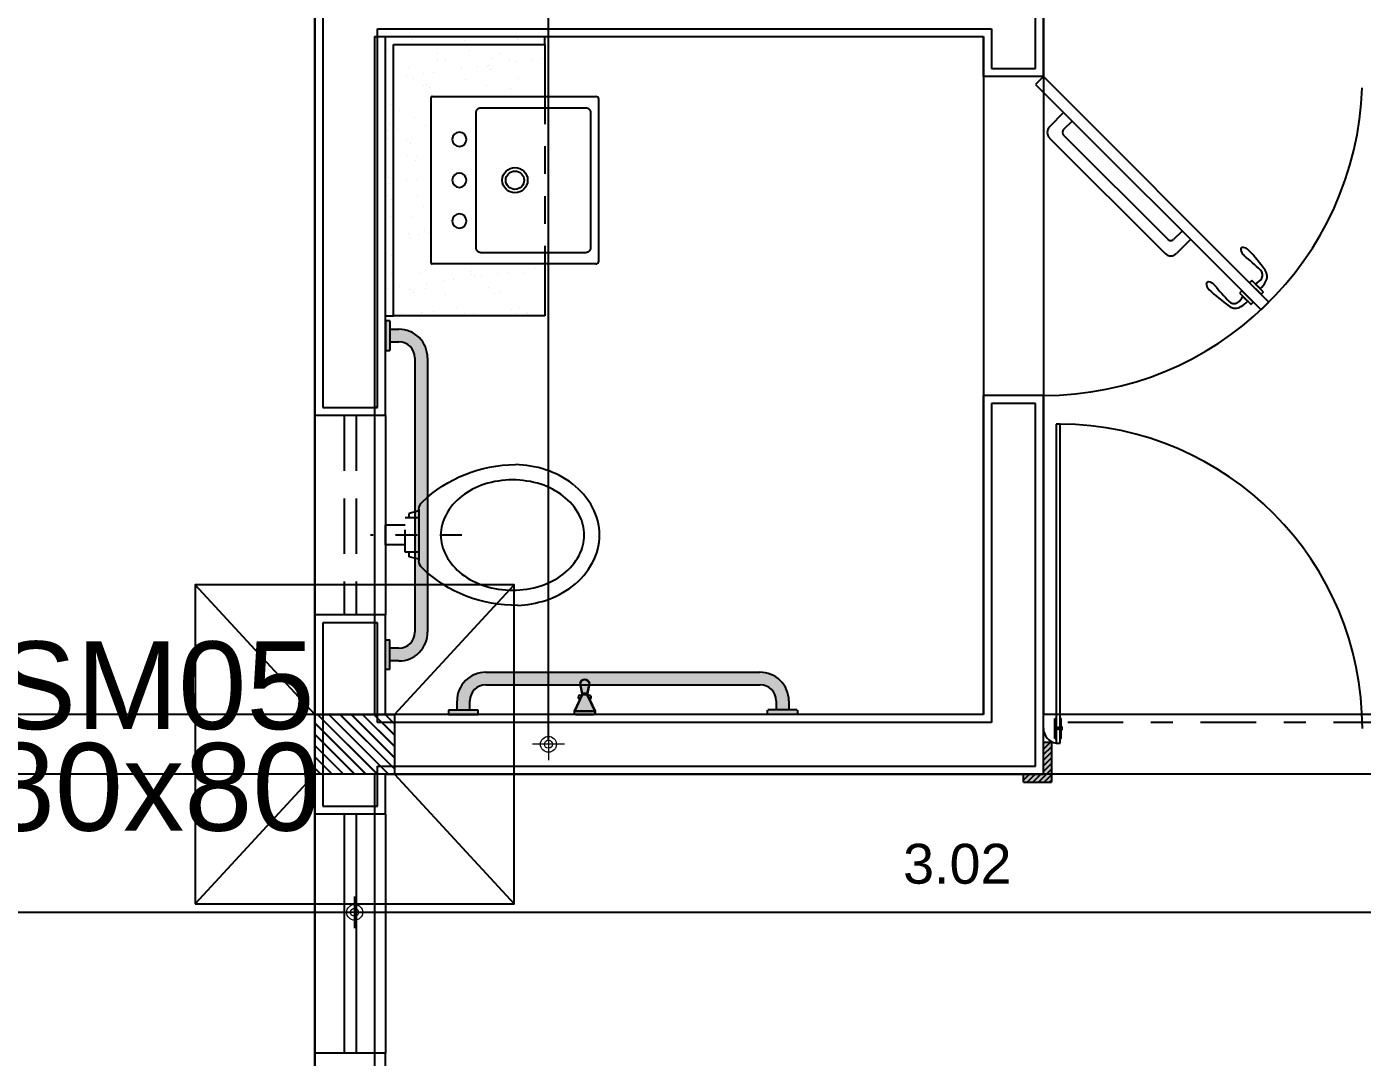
# Model space of a CAD drawing. Header units: millimetres. Extents: x 2317 to 2736, y 1295 to 1343.
# Drawn here: x 2503.31 to 2509.34, y 1311.05 to 1315.71 of the extents above; entities that cross this region are included whole.
import ezdxf

# ---------------------------------------------------------------- set-up
doc = ezdxf.new("R2010")
doc.units = ezdxf.units.MM
for name, pattern in [('CONTINU', [0]), ('DASHDOT', [1, 0.5, -0.25, 0, -0.25]), ('HIDDEN', [0.375, 0.25, -0.125]), ('HIDDEN2', [0.1875, 0.125, -0.0625])]:
    doc.linetypes.add(name, pattern=pattern)
for name, color, linetype in [('ARQUITETONICO', 8, 'Continuous'), ('BL-CRM-03', 7, 'Continuous'), ('PILARES', 1, 'Continuous'), ('sapatas', 4, 'Continuous'), ('VIGAS', 5, 'Continuous')]:
    doc.layers.add(name, color=color, linetype=linetype)
doc.layers.add('COTAS', color=53, linetype='Continuous', lineweight=9)
doc.layers.add('LC-Textos', color=3, linetype='Continuous', lineweight=20)
doc.styles.add('Arial', font='arial.ttf')
doc.styles.add('CARIMBO_DADOS', font='arial.ttf', dxfattribs={"height": 0.1})
doc.dimstyles.new('COTAS_EXTERNAS', dxfattribs={"dimtxt": 0.1, "dimasz": 0.01, "dimexe": 0, "dimexo": 0, "dimgap": 0.07, "dimtad": 1, "dimzin": 5, "dimdsep": 46, "dimtxsty": 'CARIMBO_DADOS', "dimblk1": 'CIRCULOS', "dimblk2": 'CIRCULOS', "dimsah": 1, "dimcen": 0, "dimse1": 1, "dimse2": 1, "dimclrd": 8, "dimclre": 8, "dimclrt": 230, "dimadec": 0, "dimazin": 0, "dimtfac": 100, "dimtix": 1, "dimtmove": 2, "dimatfit": 3, "dimldrblk": 'CIRCULOS', "dimfxl": 1, "dimtolj": 1, "dimtzin": 5, "dimarcsym": 0})

# ---------------------------------------------------------------- blocks, each defined once
blk = doc.blocks.new('CIRCULOS')
at = {"layer": 'COTAS'}
for p, q in [((0, 4), (0, -4)), ((-4, 0), (4, 0))]:
    blk.add_line(p, q, dxfattribs=at)
for radius in [2, 1]:
    blk.add_circle((0, 0), radius, dxfattribs=at)
blk = doc.blocks.new('*D98')
at = {"color": 8, "lineweight": -2}
blk.add_line((-2.141, -4.0979), (-2.141, 1.3821), dxfattribs=at)
at = {"layer": 'Defpoints', "color": 0}
for p in [(-2.527, 1.3921), (-2.141, 1.3921), (-2.527, -4.1079)]:
    blk.add_point(p, dxfattribs=at)
at = {"color": 8, "lineweight": -2, "xscale": 0.01, "yscale": 0.01, "zscale": 0.01}
for p, rotation in [((-2.141, 1.3921), 90), ((-2.141, -4.1079), 270)]:
    blk.add_blockref('CIRCULOS', p, dxfattribs=dict(at, rotation=rotation))
at = {"color": 230, "insert": (-2.262, -1.3579), "char_height": 0.1, "attachment_point": 5, "rotation": 90, "style": 'CARIMBO_DADOS'}
blk.add_mtext('\\A1;5.50', dxfattribs=at)
blk = doc.blocks.new('*D102')
at = {"color": 8, "lineweight": -2}
blk.add_line((-6.137, -4.5293), (-2.637, -4.5293), dxfattribs=at)
at = {"layer": 'Defpoints', "color": 0}
for p in [(-6.147, -4.1829), (-2.627, -4.1829), (-2.627, -4.5293)]:
    blk.add_point(p, dxfattribs=at)
at = {"color": 8, "lineweight": -2, "xscale": 0.01, "yscale": 0.01, "zscale": 0.01, "rotation": 180}
blk.add_blockref('CIRCULOS', (-6.147, -4.5293), dxfattribs=at)
at = {"color": 8, "lineweight": -2, "xscale": 0.01, "yscale": 0.01, "zscale": 0.01}
blk.add_blockref('CIRCULOS', (-2.627, -4.5293), dxfattribs=at)
at = {"color": 230, "insert": (-4.387, -4.4082), "char_height": 0.1, "attachment_point": 5, "style": 'CARIMBO_DADOS'}
blk.add_mtext('\\A1;3.52', dxfattribs=at)
blk = doc.blocks.new('*D103')
at = {"color": 8, "lineweight": -2}
blk.add_line((-2.617, -4.5293), (0.3854, -4.5293), dxfattribs=at)
at = {"layer": 'Defpoints', "color": 0}
for p in [(-2.627, -4.1829), (0.3954, -4.1829), (0.3954, -4.5293)]:
    blk.add_point(p, dxfattribs=at)
at = {"color": 8, "lineweight": -2, "xscale": 0.01, "yscale": 0.01, "zscale": 0.01, "rotation": 180}
blk.add_blockref('CIRCULOS', (-2.627, -4.5293), dxfattribs=at)
at = {"color": 8, "lineweight": -2, "xscale": 0.01, "yscale": 0.01, "zscale": 0.01}
blk.add_blockref('CIRCULOS', (0.3954, -4.5293), dxfattribs=at)
at = {"color": 230, "insert": (-1.1158, -4.4082), "char_height": 0.1, "attachment_point": 5, "style": 'CARIMBO_DADOS'}
blk.add_mtext('\\A1;3.02', dxfattribs=at)
blk = doc.blocks.new('1')
h = blk.add_hatch()
h.set_pattern_fill('JIS_LC_20', color=256, scale=0.001, angle=-90, style=0)
h.set_pattern_definition([(315, (-1324.93345, 2659.05645), (0.01414213562, 0.01414213562), []), (315, (-1324.93345, 2659.05605), (0.01414213562, 0.01414213562), [])])
h.paths.add_polyline_path([(-2.527, -4.1829), (-2.527, -4.1079), (-2.727, -4.1079), (-2.727, -4.1829)])
h.paths.add_polyline_path([(-2.527, -4.1079), (-2.527, -4.0329), (-2.727, -4.0329), (-2.727, -4.1079)])
at = {"layer": 'PILARES'}
blk.add_lwpolyline([(-2.527, -4.0329), (-2.527, -4.1829), (-2.727, -4.1829), (-2.727, -4.0329)], close=True, dxfattribs=at)
at = {"layer": 'sapatas'}
for p, q in [((-2.727, -4.0329), (-3.027, -3.7079)), ((-2.527, -4.0329), (-2.227, -3.7079)), ((-2.727, -4.1829), (-3.027, -4.5079)), ((-2.527, -4.1829), (-2.227, -4.5079))]:
    blk.add_line(p, q, dxfattribs=at)
blk.add_lwpolyline([(-3.027, -4.5079), (-2.227, -4.5079), (-2.227, -3.7079), (-3.027, -3.7079)], close=True, dxfattribs=at)
at = {"layer": 'VIGAS'}
for p, q in [((-0.9, 4.6511), (-0.9, -4.0329)), ((-2.727, 0.7456), (-2.727, -7.5609)), ((-2.577, -2.3329), (-1.05, -2.3329)), ((-2.577, -2.3329), (-2.577, -4.0329)), ((-1.05, -2.3329), (-1.05, -4.0329)), ((-1.05, -4.0329), (-6.097, -4.0329)), ((0.3, -4.0329), (-0.9, -4.0329)), ((4.277, -4.1829), (-6.097, -4.1829)), ((-2.577, -4.1829), (-2.577, -7.5609))]:
    blk.add_line(p, q, dxfattribs=at)
at = {"layer": 'LC-Textos', "char_height": 0.22, "attachment_point": 7, "line_spacing_factor": 0.798, "style": 'Arial'}
for s, insert, width in [('SM05', (-3.5303, -4.073), 0.528), ('80x80', (-3.5497, -4.3277), 2.112)]:
    blk.add_mtext(s, dxfattribs=dict(at, insert=insert, width=width))
dim = blk.add_linear_dim(base=(-2.141, 1.3921), p1=(-2.527, -4.1079), p2=(-2.527, 1.3921), angle=90, dimstyle='COTAS_EXTERNAS')
dim.commit()
dim.dimension.update_dxf_attribs({"geometry": '*D98', "text_midpoint": (-2.262, -1.3579)})
for base, p1, p2, picture, middle in [((-2.627, -4.5293), (-6.147, -4.1829), (-2.627, -4.1829), '*D102', (-4.387, -4.4082)), ((0.3954, -4.5293), (-2.627, -4.1829), (0.3954, -4.1829), '*D103', (-1.1158, -4.4082))]:
    dim = blk.add_linear_dim(base=base, p1=p1, p2=p2, dimstyle='COTAS_EXTERNAS')
    dim.commit()
    dim.dimension.update_dxf_attribs({"geometry": picture, "text_midpoint": middle})

msp = doc.modelspace()

# ---------------------------------------------------------------- hatches: boundary and pattern name
at = {"layer": 'ARQUITETONICO'}
h = msp.add_hatch(color=256, dxfattribs=at)
h.paths.add_polyline_path([(2504.9501, 1314.3782), (2504.93, 1314.3782), (2504.93, 1314.2437), (2504.9501, 1314.2437)])
h.paths.add_polyline_path([(2504.9501, 1312.9378), (2504.93, 1312.9378), (2504.93, 1312.8034), (2504.9501, 1312.8034)])
for points in [[(2504.9913, 1314.3395), (2504.9501, 1314.3395), (2504.9501, 1314.2824), (2504.9912, 1314.2824), (2504.9912, 1314.2824, -0.414213), (2505.0632, 1314.2104), (2505.0632, 1312.9719, -0.000829), (2505.0632, 1312.9717, -0.412105), (2504.9912, 1312.8992), (2504.9501, 1312.8992), (2504.9501, 1312.842), (2504.9913, 1312.842, 0.412771), (2505.1203, 1312.9717), (2505.1203, 1314.2105, 0.414214)], [(2505.2538, 1312.6619), (2505.2538, 1312.6208), (2505.3109, 1312.6208), (2505.3109, 1312.6618), (2505.3109, 1312.6618, -0.414213), (2505.3829, 1312.7338), (2506.6214, 1312.7338, -0.000829), (2506.6216, 1312.7338, -0.412105), (2506.6941, 1312.6618), (2506.6941, 1312.6208), (2506.7513, 1312.6208), (2506.7513, 1312.6619, 0.412771), (2506.6216, 1312.7909), (2505.3828, 1312.7909, 0.414214)]]:
    msp.add_hatch(color=256, dxfattribs=at).paths.add_polyline_path(points)
h = msp.add_hatch(color=256, dxfattribs=at)
h.dxf.hatch_style = 1
h.paths.add_polyline_path([(2505.8073, 1312.6694), (2505.8151, 1312.6858, 1.211606)], flags=16)
h.paths.add_polyline_path([(2505.8527, 1312.6694, 1.211606), (2505.8449, 1312.6858)], flags=16)
h.paths.add_polyline_path([(2505.7818, 1312.6154), (2505.8782, 1312.6154), (2505.8434, 1312.6889), (2505.8434, 1312.6944), (2505.8525, 1312.7409, 0.775983), (2505.8074, 1312.7409), (2505.8166, 1312.6944), (2505.8166, 1312.6889)])
h.paths.add_polyline_path([(2505.8753, 1312.6172), (2505.7846, 1312.6172), (2505.8184, 1312.6885), (2505.8184, 1312.6945), (2505.8093, 1312.7408, -0.761197), (2505.8507, 1312.7408), (2505.8416, 1312.6945), (2505.8416, 1312.6885)], flags=16)
h = msp.add_hatch(color=256, dxfattribs=at)
h.dxf.hatch_style = 1
h.paths.add_polyline_path([(2505.7913, 1312.6006), (2505.8686, 1312.6006, 0.414214), (2505.8782, 1312.6102), (2505.8782, 1312.6154), (2505.7818, 1312.6154), (2505.7818, 1312.6102, 0.414214)])
h.paths.add_polyline_path([(2505.7846, 1312.6172), (2505.8753, 1312.6172), (2505.8416, 1312.6885), (2505.8184, 1312.6885)])
h.paths.add_polyline_path([(2505.8184, 1312.6945), (2505.8416, 1312.6945), (2505.8507, 1312.7408, 0.761197), (2505.8093, 1312.7408)])
h.paths.add_polyline_path([(2505.8184, 1312.6885), (2505.8416, 1312.6885), (2505.8416, 1312.6945), (2505.8184, 1312.6945)])
h = msp.add_hatch(color=256, dxfattribs=at)
h.paths.add_polyline_path([(2505.2151, 1312.6208), (2505.2151, 1312.6006), (2505.3496, 1312.6006), (2505.3496, 1312.6208)])
h.paths.add_polyline_path([(2506.6555, 1312.6208), (2506.6555, 1312.6006), (2506.7899, 1312.6006), (2506.7899, 1312.6208)])
h = msp.add_hatch(color=256, dxfattribs=at)
h.dxf.hatch_style = 1
h.paths.add_polyline_path([(2507.936, 1312.295), (2507.9, 1312.3306), (2507.9, 1312.4746), (2507.936, 1312.4746)])
h.paths.add_polyline_path([(2507.936, 1312.2946), (2507.81, 1312.2946), (2507.81, 1312.3306), (2507.9, 1312.3306)])

# ---------------------------------------------------------------- linework, layer by layer
for p, q in [((2504.6114, 1313.9506), (2504.6114, 1316.4706)), ((2504.6474, 1316.4346), (2504.6474, 1313.9866)), ((2507.9, 1315.4806), (2507.9, 1316.0206)), ((2507.864, 1315.5166), (2507.864, 1315.9846)), ((2504.894, 1315.6966), (2507.666, 1315.6966)), ((2504.894, 1313.9866), (2504.894, 1315.6966)), ((2507.666, 1315.6966), (2507.666, 1315.5166)), ((2507.63, 1315.6606), (2504.93, 1315.6606)), ((2504.93, 1313.9506), (2504.93, 1315.6606)), ((2505.0515, 1315.6465), (2505.0515, 1315.6465)), ((2505.2854, 1315.6454), (2505.2854, 1315.6454)), ((2505.5247, 1315.6484), (2505.5247, 1315.6484)), ((2505.65, 1315.6246), (2505.65, 1315.6606)), ((2507.63, 1315.4806), (2507.63, 1315.6606)), ((2504.9436, 1315.6031), (2504.9436, 1315.6031)), ((2504.966, 1314.4006), (2504.966, 1315.6246)), ((2504.966, 1315.6246), (2505.65, 1315.6246)), ((2505.165, 1315.5824), (2505.165, 1315.5824)), ((2505.3095, 1315.5999), (2505.3095, 1315.5999)), ((2505.4498, 1315.5829), (2505.4498, 1315.5829)), ((2505.0346, 1315.5197), (2505.0346, 1315.5197)), ((2505.1675, 1315.5549), (2505.1675, 1315.5549)), ((2505.2036, 1315.5579), (2505.2036, 1315.5579)), ((2505.2726, 1315.5155), (2505.2726, 1315.5155)), ((2505.347, 1315.5253), (2505.347, 1315.5253)), ((2505.3891, 1315.527), (2505.3891, 1315.527)), ((2505.3946, 1315.5315), (2505.3946, 1315.5315)), ((2505.4145, 1315.5638), (2505.4145, 1315.5638)), ((2505.4883, 1315.5584), (2505.4883, 1315.5584)), ((2505.5188, 1315.5479), (2505.5188, 1315.5479)), ((2505.5931, 1315.5577), (2505.5931, 1315.5577)), ((2505.6407, 1315.5639), (2505.6407, 1315.5639)), ((2505.6484, 1315.5627), (2505.6484, 1315.5627)), ((2507.666, 1315.5166), (2507.864, 1315.5166)), ((2505.0265, 1315.4831), (2505.0265, 1315.4831)), ((2505.0572, 1315.4703), (2505.0572, 1315.4703)), ((2505.1008, 1315.4929), (2505.1008, 1315.4929)), ((2505.1484, 1315.4991), (2505.1484, 1315.4991)), ((2505.2912, 1315.4692), (2505.2912, 1315.4692)), ((2505.4059, 1315.5116), (2505.4059, 1315.5116)), ((2505.5305, 1315.4722), (2505.5305, 1315.4722)), ((2507.9, 1315.4806), (2507.63, 1315.4806)), ((2507.9, 1315.4806), (2507.8643, 1315.445)), ((2508.9182, 1314.4624), (2507.9, 1315.4806)), ((2505.1001, 1315.4419), (2505.1001, 1315.4419)), ((2505.1142, 1315.4468), (2505.1142, 1315.4468)), ((2505.1311, 1315.4313), (2505.1311, 1315.4313)), ((2505.3848, 1315.4424), (2505.3848, 1315.4424)), ((2505.4969, 1315.4282), (2505.4969, 1315.4282)), ((2507.8643, 1315.445), (2508.8826, 1314.4267)), ((2504.9339, 1315.3757), (2504.9339, 1315.3757)), ((2504.9541, 1315.3529), (2504.9541, 1315.3529)), ((2505.137, 1314.6383), (2505.137, 1315.3869)), ((2505.1407, 1315.3906), (2505.8801, 1315.3906)), ((2505.3463, 1315.3334), (2505.3479, 1315.3349)), ((2505.3479, 1315.3349), (2505.3496, 1315.3362)), ((2505.3496, 1315.3362), (2505.3515, 1315.3373)), ((2505.3515, 1315.3373), (2505.3535, 1315.3382)), ((2505.3535, 1315.3382), (2505.3555, 1315.3389)), ((2505.3555, 1315.3389), (2505.3576, 1315.3395)), ((2505.3576, 1315.3395), (2505.3598, 1315.3398)), ((2505.3598, 1315.3398), (2505.3619, 1315.3399)), ((2505.3619, 1315.3399), (2505.834, 1315.3399)), ((2505.834, 1315.3399), (2505.8362, 1315.3398)), ((2505.8362, 1315.3398), (2505.8383, 1315.3395)), ((2505.8383, 1315.3395), (2505.8404, 1315.3389)), ((2505.8404, 1315.3389), (2505.8425, 1315.3382)), ((2505.8425, 1315.3382), (2505.8444, 1315.3373)), ((2505.8444, 1315.3373), (2505.8463, 1315.3362)), ((2505.8463, 1315.3362), (2505.848, 1315.3349)), ((2505.848, 1315.3349), (2505.8496, 1315.3334)), ((2505.893, 1314.6475), (2505.893, 1315.3777)), ((2504.9927, 1315.3284), (2504.9927, 1315.3284)), ((2505.063, 1315.2941), (2505.063, 1315.2941)), ((2505.3398, 1315.3178), (2505.3399, 1315.3199)), ((2505.3398, 1314.7074), (2505.3398, 1315.3178)), ((2505.3399, 1315.3199), (2505.3402, 1315.3221)), ((2505.3402, 1315.3221), (2505.3408, 1315.3242)), ((2505.3408, 1315.3242), (2505.3415, 1315.3262)), ((2505.3415, 1315.3262), (2505.3424, 1315.3282)), ((2505.3424, 1315.3282), (2505.3435, 1315.3301)), ((2505.3435, 1315.3301), (2505.3448, 1315.3318)), ((2505.3448, 1315.3318), (2505.3463, 1315.3334)), ((2505.8496, 1315.3334), (2505.8511, 1315.3318)), ((2505.8511, 1315.3318), (2505.8524, 1315.3301)), ((2505.8524, 1315.3301), (2505.8535, 1315.3282)), ((2505.8535, 1315.3282), (2505.8544, 1315.3262)), ((2505.8544, 1315.3262), (2505.8552, 1315.3242)), ((2505.8552, 1315.3242), (2505.8557, 1315.3221)), ((2505.8557, 1315.3221), (2505.856, 1315.3199)), ((2505.856, 1315.3199), (2505.8561, 1315.3178)), ((2505.8561, 1315.3178), (2505.8561, 1314.7074)), ((2507.9916, 1315.3177), (2507.928, 1315.254)), ((2507.9916, 1315.3177), (2507.928, 1315.254)), ((2508.0298, 1315.2795), (2507.9916, 1315.2413)), ((2508.0298, 1315.2795), (2507.9916, 1315.2413)), ((2504.939, 1315.2348), (2504.939, 1315.2348)), ((2504.9472, 1315.2677), (2504.9472, 1315.2677)), ((2504.9866, 1315.2411), (2504.9866, 1315.2411)), ((2505.1108, 1315.2574), (2505.1108, 1315.2574)), ((2507.9916, 1315.2159), (2508.4626, 1314.7449)), ((2507.9916, 1315.2159), (2508.4626, 1314.7449)), ((2504.9397, 1315.1995), (2504.9397, 1315.1995)), ((2505.0267, 1315.1948), (2505.0267, 1315.1948)), ((2505.0436, 1315.1793), (2505.0436, 1315.1793)), ((2507.928, 1315.2031), (2508.4498, 1314.6813)), ((2507.928, 1315.2031), (2508.4498, 1314.6813)), ((2505.028, 1315.124), (2505.028, 1315.124)), ((2505.0665, 1315.0994), (2505.0665, 1315.0994)), ((2505.0688, 1315.1179), (2505.0688, 1315.1179)), ((2505.1346, 1315.096), (2505.1346, 1315.096)), ((2504.9454, 1315.0233), (2504.9454, 1315.0233)), ((2504.949, 1314.9994), (2504.949, 1314.9994)), ((2504.963, 1314.9834), (2504.963, 1314.9834)), ((2505.0233, 1315.0091), (2505.0233, 1315.0091)), ((2505.0709, 1315.0154), (2505.0709, 1315.0154)), ((2504.9393, 1314.9428), (2504.9393, 1314.9428)), ((2504.9561, 1314.9274), (2504.9561, 1314.9274)), ((2505.0745, 1314.9417), (2505.0745, 1314.9417)), ((2505.1018, 1314.895), (2505.1018, 1314.895)), ((2504.9512, 1314.8471), (2504.9512, 1314.8471)), ((2505.0471, 1314.844), (2505.0471, 1314.844)), ((2505.0333, 1314.7737), (2505.0333, 1314.7737)), ((2505.0368, 1314.7544), (2505.0368, 1314.7544)), ((2505.0803, 1314.7655), (2505.0803, 1314.7655)), ((2505.1076, 1314.7835), (2505.1076, 1314.7835)), ((2505.1267, 1314.7711), (2505.1267, 1314.7711)), ((2508.5262, 1314.7831), (2508.488, 1314.7449)), ((2508.5262, 1314.7831), (2508.488, 1314.7449)), ((2508.5644, 1314.7449), (2508.5007, 1314.6813)), ((2508.5644, 1314.7449), (2508.5007, 1314.6813)), ((2504.957, 1314.6709), (2504.957, 1314.6709)), ((2505.3399, 1314.7053), (2505.3398, 1314.7074)), ((2505.3402, 1314.7031), (2505.3399, 1314.7053)), ((2505.3408, 1314.701), (2505.3402, 1314.7031)), ((2505.3415, 1314.699), (2505.3408, 1314.701)), ((2505.3424, 1314.697), (2505.3415, 1314.699)), ((2505.3435, 1314.6951), (2505.3424, 1314.697)), ((2505.3448, 1314.6934), (2505.3435, 1314.6951)), ((2505.3463, 1314.6918), (2505.3448, 1314.6934)), ((2505.3479, 1314.6903), (2505.3463, 1314.6918)), ((2505.3496, 1314.689), (2505.3479, 1314.6903)), ((2505.3515, 1314.6879), (2505.3496, 1314.689)), ((2505.3535, 1314.687), (2505.3515, 1314.6879)), ((2505.3555, 1314.6863), (2505.3535, 1314.687)), ((2505.3576, 1314.6857), (2505.3555, 1314.6863)), ((2505.3598, 1314.6854), (2505.3576, 1314.6857)), ((2505.3619, 1314.6853), (2505.3598, 1314.6854)), ((2505.834, 1314.6853), (2505.3619, 1314.6853)), ((2505.8362, 1314.6854), (2505.834, 1314.6853)), ((2505.8383, 1314.6857), (2505.8362, 1314.6854)), ((2505.8404, 1314.6863), (2505.8383, 1314.6857)), ((2505.8425, 1314.687), (2505.8404, 1314.6863)), ((2505.8444, 1314.6879), (2505.8425, 1314.687)), ((2505.8463, 1314.689), (2505.8444, 1314.6879)), ((2505.848, 1314.6903), (2505.8463, 1314.689)), ((2505.8496, 1314.6918), (2505.848, 1314.6903)), ((2505.8511, 1314.6934), (2505.8496, 1314.6918)), ((2505.8524, 1314.6951), (2505.8511, 1314.6934)), ((2505.8535, 1314.697), (2505.8524, 1314.6951)), ((2505.8544, 1314.699), (2505.8535, 1314.697)), ((2505.8552, 1314.701), (2505.8544, 1314.699)), ((2505.8557, 1314.7031), (2505.8552, 1314.701)), ((2505.856, 1314.7053), (2505.8557, 1314.7031)), ((2505.8561, 1314.7074), (2505.856, 1314.7053)), ((2505.8801, 1314.6346), (2505.1407, 1314.6346)), ((2505.6098, 1314.6129), (2505.6098, 1314.6129)), ((2504.9597, 1314.592), (2504.9597, 1314.592)), ((2505.086, 1314.5893), (2505.086, 1314.5893)), ((2505.1919, 1314.5578), (2505.1919, 1314.5578)), ((2505.2395, 1314.5641), (2505.2395, 1314.5641)), ((2505.3141, 1314.5993), (2505.3141, 1314.5993)), ((2505.32, 1314.5882), (2505.32, 1314.5882)), ((2505.331, 1314.5839), (2505.331, 1314.5839)), ((2505.3637, 1314.5805), (2505.3637, 1314.5805)), ((2505.4381, 1314.5902), (2505.4381, 1314.5902)), ((2505.4856, 1314.5965), (2505.4856, 1314.5965)), ((2505.5593, 1314.5913), (2505.5593, 1314.5913)), ((2508.8312, 1314.5493), (2508.8405, 1314.5582)), ((2504.9458, 1314.5254), (2504.9458, 1314.5254)), ((2504.9627, 1314.4947), (2504.9627, 1314.4947)), ((2504.9934, 1314.5317), (2504.9934, 1314.5317)), ((2505.0392, 1314.5191), (2505.0392, 1314.5191)), ((2505.0561, 1314.5036), (2505.0561, 1314.5036)), ((2505.1107, 1314.5255), (2505.1107, 1314.5255)), ((2505.1176, 1314.5481), (2505.1176, 1314.5481)), ((2505.2021, 1314.4978), (2505.2021, 1314.4978)), ((2505.3955, 1314.526), (2505.3955, 1314.526)), ((2505.422, 1314.5005), (2505.422, 1314.5005)), ((2505.449, 1314.5067), (2505.449, 1314.5067)), ((2508.7956, 1314.5137), (2508.7867, 1314.5045)), ((2508.8474, 1314.4619), (2508.7956, 1314.5137)), ((2508.883, 1314.4976), (2508.8312, 1314.5493)), ((2508.856, 1314.5452), (2508.8789, 1314.5224)), ((2508.8781, 1314.5231), (2508.8568, 1314.5445)), ((2508.8781, 1314.5231), (2508.8568, 1314.5445)), ((2508.8919, 1314.5068), (2508.883, 1314.4976)), ((2505.2495, 1314.437), (2505.2495, 1314.437)), ((2505.5343, 1314.4376), (2505.5343, 1314.4376)), ((2508.7997, 1314.4889), (2508.8226, 1314.4661)), ((2508.8218, 1314.4668), (2508.8005, 1314.4882)), ((2508.8218, 1314.4668), (2508.8005, 1314.4882)), ((2508.8382, 1314.453), (2508.8474, 1314.4619)), ((2508.8826, 1314.4267), (2508.9182, 1314.4624)), ((2504.93, 1314.4006), (2504.966, 1314.4006)), ((2505.0033, 1314.412), (2505.0033, 1314.412)), ((2505.0918, 1314.4132), (2505.0918, 1314.4132)), ((2505.1471, 1314.4202), (2505.1471, 1314.4202)), ((2505.2881, 1314.4125), (2505.2881, 1314.4125)), ((2505.3257, 1314.412), (2505.3257, 1314.412)), ((2505.5015, 1314.4276), (2505.5015, 1314.4276)), ((2505.5184, 1314.4121), (2505.5184, 1314.4121)), ((2505.5651, 1314.4151), (2505.5651, 1314.4151)), ((2505.5728, 1314.413), (2505.5728, 1314.413)), ((2507.9, 1314.0406), (2507.63, 1314.0406)), ((2507.63, 1312.6006), (2507.63, 1314.0406)), ((2507.9, 1312.3306), (2507.9, 1314.0406)), ((2504.93, 1313.9506), (2504.6114, 1313.9506)), ((2504.6114, 1313.0506), (2504.6114, 1313.9506)), ((2504.6474, 1313.9866), (2504.894, 1313.9866)), ((2504.887, 1313.9866), (2504.894, 1313.9936)), ((2504.93, 1313.9506), (2504.93, 1313.0506)), ((2507.864, 1314.0046), (2507.666, 1314.0046)), ((2507.666, 1314.0046), (2507.666, 1312.5646)), ((2507.864, 1312.3666), (2507.864, 1314.0046)), ((2507.9572, 1313.9114), (2507.9575, 1312.4714)), ((2507.9752, 1313.9114), (2507.9572, 1313.9114)), ((2507.9755, 1312.4714), (2507.9752, 1313.9114)), ((2504.6114, 1312.1506), (2504.6114, 1313.2306)), ((2504.93, 1313.0506), (2504.6114, 1313.0506)), ((2504.93, 1312.6006), (2504.93, 1313.0506)), ((2504.894, 1313.0146), (2504.6474, 1313.0146)), ((2504.6474, 1313.0146), (2504.6474, 1312.1866)), ((2504.894, 1312.5646), (2504.894, 1313.0146)), ((2507.666, 1312.5646), (2504.894, 1312.5646)), ((2507.63, 1312.6006), (2504.93, 1312.6006)), ((2507.9521, 1312.4926), (2507.9521, 1312.5826)), ((2507.9521, 1312.5826), (2507.9575, 1312.5826)), ((2507.9809, 1312.5826), (2507.9755, 1312.5826)), ((2507.9809, 1312.4926), (2507.9809, 1312.5826)), ((2507.9521, 1312.5463), (2507.9498, 1312.5463)), ((2507.9498, 1312.5463), (2507.9498, 1312.5289)), ((2507.9498, 1312.5289), (2507.9521, 1312.5289)), ((2507.9521, 1312.5289), (2507.9521, 1312.5463)), ((2507.9809, 1312.5289), (2507.9809, 1312.5463)), ((2507.9809, 1312.5463), (2507.9832, 1312.5463)), ((2507.9832, 1312.5289), (2507.9809, 1312.5289)), ((2507.9832, 1312.5463), (2507.9832, 1312.5289)), ((2507.9, 1312.4699), (2507.9047, 1312.4746)), ((2507.9, 1312.4444), (2507.9302, 1312.4746)), ((2507.936, 1312.4746), (2507.9, 1312.4746)), ((2507.9, 1312.419), (2507.936, 1312.455)), ((2507.936, 1312.4746), (2507.936, 1312.2946)), ((2507.9521, 1312.4926), (2507.9575, 1312.4926)), ((2507.9575, 1312.4714), (2507.9755, 1312.4714)), ((2507.9755, 1312.4926), (2507.9809, 1312.4926)), ((2507.9, 1312.3935), (2507.936, 1312.4295)), ((2507.9, 1312.3681), (2507.936, 1312.4041)), ((2504.894, 1312.1866), (2504.894, 1312.3666)), ((2504.894, 1312.3666), (2507.864, 1312.3666)), ((2504.93, 1312.1506), (2504.93, 1312.3306)), ((2504.93, 1312.3306), (2507.9, 1312.3306)), ((2507.81, 1312.329), (2507.8116, 1312.3306)), ((2507.81, 1312.3035), (2507.8371, 1312.3306)), ((2507.81, 1312.2946), (2507.81, 1312.3306)), ((2507.8265, 1312.2946), (2507.8625, 1312.3306)), ((2507.852, 1312.2946), (2507.888, 1312.3306)), ((2507.8774, 1312.2946), (2507.936, 1312.3531)), ((2507.9, 1312.3426), (2507.936, 1312.3786)), ((2507.9029, 1312.2946), (2507.936, 1312.3277)), ((2507.81, 1312.2946), (2507.936, 1312.2946)), ((2507.9283, 1312.2946), (2507.936, 1312.3022)), ((2504.93, 1312.1506), (2504.6114, 1312.1506)), ((2504.6114, 1311.0706), (2504.6114, 1312.1506)), ((2504.6474, 1312.1866), (2504.894, 1312.1866)), ((2504.7437, 1312.1506), (2504.7437, 1311.0706)), ((2504.7977, 1312.1506), (2504.7977, 1311.0706)), ((2504.93, 1312.1506), (2504.93, 1311.0706)), ((2504.6114, 1306.5202), (2504.6114, 1311.0706)), ((2504.93, 1311.0706), (2504.6114, 1311.0706)), ((2504.93, 1306.5706), (2504.93, 1311.0706))]:
    msp.add_line(p, q, dxfattribs=at)
at = {"layer": 'ARQUITETONICO', "linetype": 'Continuous'}
for p, q in [((2505.65, 1315.6246), (2505.65, 1315.3906)), ((2505.65, 1314.6346), (2505.65, 1314.4006)), ((2505.65, 1314.4006), (2504.966, 1314.4006))]:
    msp.add_line(p, q, dxfattribs=at)
at = {"layer": 'ARQUITETONICO', "linetype": 'HIDDEN', "ltscale": 0.5}
msp.add_line((2505.65, 1315.3906), (2505.65, 1314.6346), dxfattribs=at)
at = {"layer": 'ARQUITETONICO', "linetype": 'CONTINU'}
for p, q in [((2504.9496, 1314.3782), (2504.93, 1314.3782)), ((2504.93, 1314.3782), (2504.93, 1314.2437)), ((2504.9501, 1314.3777), (2504.9501, 1314.2443)), ((2504.9501, 1314.3395), (2504.9913, 1314.3395)), ((2504.9501, 1314.2824), (2504.9912, 1314.2824)), ((2504.93, 1314.2437), (2504.9496, 1314.2437)), ((2505.0632, 1314.2104), (2505.0632, 1312.9717)), ((2505.1203, 1314.2105), (2505.1203, 1313.914)), ((2505.1203, 1313.914), (2505.1203, 1312.9727)), ((2504.93, 1312.8034), (2504.93, 1312.9378)), ((2504.93, 1312.9378), (2504.9496, 1312.9378)), ((2504.9501, 1312.8039), (2504.9501, 1312.9373)), ((2504.9912, 1312.8992), (2504.9501, 1312.8992)), ((2504.9496, 1312.8034), (2504.93, 1312.8034)), ((2504.9913, 1312.842), (2504.9501, 1312.842)), ((2505.3828, 1312.7909), (2505.6793, 1312.7909)), ((2505.6793, 1312.7909), (2506.6206, 1312.7909)), ((2505.3829, 1312.7338), (2506.6216, 1312.7338)), ((2505.2538, 1312.6208), (2505.2538, 1312.6619)), ((2505.3109, 1312.6208), (2505.3109, 1312.6618)), ((2506.6941, 1312.6618), (2506.6941, 1312.6208)), ((2506.7513, 1312.6619), (2506.7513, 1312.6208)), ((2505.2151, 1312.6202), (2505.2151, 1312.6006)), ((2505.2151, 1312.6006), (2505.3496, 1312.6006)), ((2505.2156, 1312.6208), (2505.349, 1312.6208)), ((2505.3496, 1312.6006), (2505.3496, 1312.6202)), ((2506.6555, 1312.6006), (2506.6555, 1312.6202)), ((2506.7899, 1312.6006), (2506.6555, 1312.6006)), ((2506.7894, 1312.6208), (2506.656, 1312.6208)), ((2506.7899, 1312.6202), (2506.7899, 1312.6006))]:
    msp.add_line(p, q, dxfattribs=at)
at = {"layer": 'ARQUITETONICO', "linetype": 'HIDDEN'}
for p, q in [((2504.7437, 1313.9506), (2504.7437, 1313.0506)), ((2504.7977, 1313.9506), (2504.7977, 1313.0506))]:
    msp.add_line(p, q, dxfattribs=at)
at = {"layer": 'ARQUITETONICO', "linetype": 'Continuous', "extrusion": (0, 0, -1)}
msp.add_line((2505.0815, 1313.5269), (2505.0815, 1313.2944), dxfattribs=at)
at = {"layer": 'ARQUITETONICO', "linetype": 'HIDDEN2', "ltscale": 0.2, "extrusion": (0, 0, -1)}
for p, q in [((2505.0815, 1313.4875), (2505.02, 1313.4875)), ((2505.02, 1313.3337), (2505.02, 1313.4875)), ((2505.0815, 1313.5201), (2505.038, 1313.5085)), ((2505.0381, 1313.4875), (2505.038, 1313.5085)), ((2505.2752, 1313.4106), (2504.8629, 1313.4106)), ((2505.02, 1313.4557), (2504.93, 1313.4556)), ((2504.93, 1313.3656), (2504.93, 1313.4556)), ((2505.02, 1313.3656), (2504.93, 1313.3656)), ((2505.0815, 1313.3337), (2505.02, 1313.3337)), ((2505.038, 1313.3127), (2505.038, 1313.3337)), ((2505.0815, 1313.3011), (2505.038, 1313.3127))]:
    msp.add_line(p, q, dxfattribs=at)
at = {"layer": 'ARQUITETONICO', "ltscale": 0.5}
for p, q in [((2505.8166, 1312.6889), (2505.7818, 1312.6154)), ((2505.8184, 1312.6885), (2505.7846, 1312.6172)), ((2505.8074, 1312.7409), (2505.8166, 1312.6944)), ((2505.8093, 1312.7408), (2505.8184, 1312.6945)), ((2505.8166, 1312.6944), (2505.8166, 1312.6889)), ((2505.8184, 1312.6945), (2505.8184, 1312.6885)), ((2505.8416, 1312.6945), (2505.8184, 1312.6945)), ((2505.8416, 1312.6885), (2505.8184, 1312.6885)), ((2505.8416, 1312.6945), (2505.8507, 1312.7408)), ((2505.8416, 1312.6885), (2505.8416, 1312.6945)), ((2505.8753, 1312.6172), (2505.8416, 1312.6885)), ((2505.8434, 1312.6944), (2505.8525, 1312.7409)), ((2505.8434, 1312.6889), (2505.8434, 1312.6944)), ((2505.8782, 1312.6154), (2505.8434, 1312.6889)), ((2505.8782, 1312.6154), (2505.7818, 1312.6154)), ((2505.7818, 1312.6154), (2505.7818, 1312.6102)), ((2505.7818, 1312.6154), (2505.8782, 1312.6154)), ((2505.7846, 1312.6172), (2505.8753, 1312.6172)), ((2505.7913, 1312.6006), (2505.8686, 1312.6006)), ((2505.8782, 1312.6102), (2505.8782, 1312.6154))]:
    msp.add_line(p, q, dxfattribs=at)
at = {"layer": 'ARQUITETONICO', "linetype": 'DASHDOT', "ltscale": 0.5}
for p, q in [((2510.06, 1312.5646), (2507.9, 1312.5646)), ((2510.06, 1312.3306), (2507.9, 1312.3306))]:
    msp.add_line(p, q, dxfattribs=at)
at = {"layer": 'ARQUITETONICO'}
for centre, radius in [((2505.515, 1315.0126), 0.0572), ((2505.515, 1315.0126), 0.0415), ((2507.9662, 1312.5376), 0.00529)]:
    msp.add_circle(centre, radius, dxfattribs=at)
for centre, radius, start, end in [((2507.9, 1315.4806), 1.44, 270, 357.99424), ((2505.1407, 1315.3869), 0.00369, 90, 180.01846), ((2505.8801, 1315.3777), 0.0129, 359.99896, 89.99896), ((2505.2642, 1315.197), 0.0323, 90, 270), ((2505.2642, 1315.197), 0.0323, 270, 90), ((2507.9534, 1315.2286), 0.036, 135, 225), ((2507.9534, 1315.2286), 0.036, 135, 225), ((2508.0044, 1315.2286), 0.018, 135, 225), ((2508.0044, 1315.2286), 0.018, 135, 225), ((2505.2642, 1315.0126), 0.0323, 90, 270), ((2505.2642, 1315.0126), 0.0323, 270, 90), ((2505.2642, 1314.8282), 0.0323, 90, 270), ((2505.2642, 1314.8282), 0.0323, 270, 90), ((2508.4753, 1314.7577), 0.018, 225, 315), ((2508.4753, 1314.7577), 0.018, 225, 315), ((2508.4753, 1314.7067), 0.036, 225, 315), ((2508.4753, 1314.7067), 0.036, 225, 315), ((2508.8005, 1314.7003), 0.00923, 82.34681, 188.57044), ((2508.8342, 1314.7053), 0.0433, 188.57044, 226.25256), ((2508.7961, 1314.6679), 0.0418, 43.06522, 82.34681), ((2508.8342, 1314.7053), 0.0433, 226.25256, 230.20587), ((2507.8687, 1313.5463), 1.4652, 46.35676, 50.20587), ((2508.1316, 1314.0469), 0.9514, 36.02437, 43.06522), ((2505.1407, 1314.6383), 0.00369, 180, 270.01846), ((2505.8801, 1314.6475), 0.0129, 270.00104, 0.00104), ((2508.6447, 1314.5445), 0.00923, 81.42956, 187.65319), ((2508.6396, 1314.5108), 0.0433, 43.74744, 81.42956), ((2508.8413, 1314.5574), 0.00115, 47.18623, 134), ((2508.2137, 1313.88), 0.9246, 42.81377, 47.18623), ((2508.8387, 1314.5959), 0.0536, 288.8676, 330.56581), ((2508.7526, 1314.6465), 0.177, 315.49017, 328.16482), ((2508.8589, 1314.5845), 0.0304, 330.56581, 46.35676), ((2508.8624, 1314.5783), 0.0478, 328.16482, 36.02437), ((2508.677, 1314.5488), 0.0418, 187.65319, 226.93478), ((2509.2981, 1315.2133), 0.9514, 226.93478, 233.97563), ((2508.6396, 1314.5108), 0.0433, 39.79413, 43.74744), ((2509.7987, 1315.4763), 1.4652, 219.79413, 223.64324), ((2508.7875, 1314.5037), 0.00115, 136, 222.81377), ((2509.465, 1315.1313), 0.9246, 222.81377, 227.18623), ((2508.8911, 1314.5076), 0.00115, 316, 42.81377), ((2508.7604, 1314.486), 0.0304, 223.64324, 299.43419), ((2508.7666, 1314.4825), 0.0478, 233.97563, 301.83518), ((2508.749, 1314.5063), 0.0536, 299.43419, 341.1324), ((2508.6985, 1314.5923), 0.177, 301.83518, 314.50983), ((2508.8374, 1314.4539), 0.00115, 227.18623, 314), ((2507.9661, 1312.5376), 1.3739, 0.00089, 89.62253), ((2507.9676, 1312.5382), 0.0676, 180.5356, 261.41672)]:
    msp.add_arc(centre, radius, start, end, dxfattribs=at)
at = {"layer": 'ARQUITETONICO', "linetype": 'CONTINU'}
for centre, radius, start, end in [((2504.9913, 1314.2105), 0.1291, 0, 90.00006), ((2504.9912, 1314.2104), 0.072, 0, 89.99997), ((2504.9905, 1312.9718), 0.0726, 270.50777, 359.90503), ((2504.9906, 1312.9717), 0.1297, 270.28227, 0.42539), ((2505.3828, 1312.6619), 0.1291, 90, 180.00006), ((2506.6216, 1312.6613), 0.1297, 0.28227, 90.42539), ((2505.3829, 1312.6618), 0.072, 90, 179.99997), ((2506.6215, 1312.6612), 0.0726, 0.50777, 89.90503)]:
    msp.add_arc(centre, radius, start, end, dxfattribs=at)
at = {"layer": 'ARQUITETONICO', "linetype": 'Continuous', "extrusion": (0, 0, -1)}
for centre, radius, start, end in [((-2505.5168, 1313.1185), 0.6098, 46.29498, 90.00059), ((-2505.1265, 1313.5268), 0.045, 0.00059, 46.29498), ((-2505.1265, 1313.2944), 0.045, 313.7062, 0.00059), ((-2505.5168, 1313.7027), 0.6098, 268.94947, 313.70619)]:
    msp.add_arc(centre, radius, start, end, dxfattribs=at)
at = {"layer": 'ARQUITETONICO', "linetype": 'Continuous'}
for centre, radius, start, end in [((2505.5042, 1313.2403), 0.4882, 72.32127, 88.52022), ((2505.5042, 1313.2403), 0.4191, 89.99941, 107.67756), ((2505.5042, 1313.2403), 0.4191, 72.32127, 89.99941), ((2505.5308, 1313.3238), 0.4006, 52.42259, 72.32127), ((2505.4368, 1313.3768), 0.2646, 127.57623, 151.70504), ((2505.4776, 1313.3238), 0.3315, 107.67756, 127.57623), ((2505.5308, 1313.3238), 0.3315, 52.42259, 72.32127), ((2505.5716, 1313.3768), 0.2646, 28.29378, 52.42259), ((2505.5716, 1313.3768), 0.3337, 28.29378, 52.42259), ((2505.6342, 1313.4105), 0.2626, 359.99941, 28.29378), ((2505.3742, 1313.4105), 0.1935, 151.70504, 179.99941), ((2505.6342, 1313.4105), 0.1935, 359.99941, 28.29378), ((2505.3742, 1313.4105), 0.1935, 179.99941, 208.29378), ((2505.6342, 1313.4105), 0.1935, 331.70504, 359.99941), ((2505.6342, 1313.4105), 0.2626, 331.70504, 359.99941), ((2505.4368, 1313.4442), 0.2646, 208.29378, 232.42259), ((2505.5716, 1313.4442), 0.2646, 307.57623, 331.70504), ((2505.5716, 1313.4442), 0.3337, 307.57623, 331.70504), ((2505.4776, 1313.4971), 0.3315, 232.42259, 252.32127), ((2505.5308, 1313.4971), 0.3315, 287.67756, 307.57623), ((2505.5042, 1313.5806), 0.4191, 252.32127, 269.99941), ((2505.5042, 1313.5806), 0.4191, 269.99941, 287.67756), ((2505.5308, 1313.4971), 0.4006, 287.67756, 307.57623), ((2505.5042, 1313.5806), 0.4882, 272.79252, 287.67756)]:
    msp.add_arc(centre, radius, start, end, dxfattribs=at)
at = {"layer": 'ARQUITETONICO', "ltscale": 0.5}
for centre, radius, start, end in [((2505.83, 1312.7351), 0.0233, 14.37827, 165.62173), ((2505.83, 1312.7351), 0.0215, 15.44347, 164.55653), ((2505.8096, 1312.6783), 0.00925, 53.76008, 255.62173), ((2505.8504, 1312.6783), 0.00925, 284.37827, 126.23992), ((2505.7913, 1312.6102), 0.00957, 180, 270), ((2505.8686, 1312.6102), 0.00957, 270, 360)]:
    msp.add_arc(centre, radius, start, end, dxfattribs=at)

# ---------------------------------------------------------------- block references
at = {"layer": 'BL-CRM-03', "xscale": 1.8, "yscale": 1.8, "zscale": 1.8}
msp.add_blockref('1', (2509.52, 1319.8599), dxfattribs=at)

doc.saveas('drawing.dxf')
